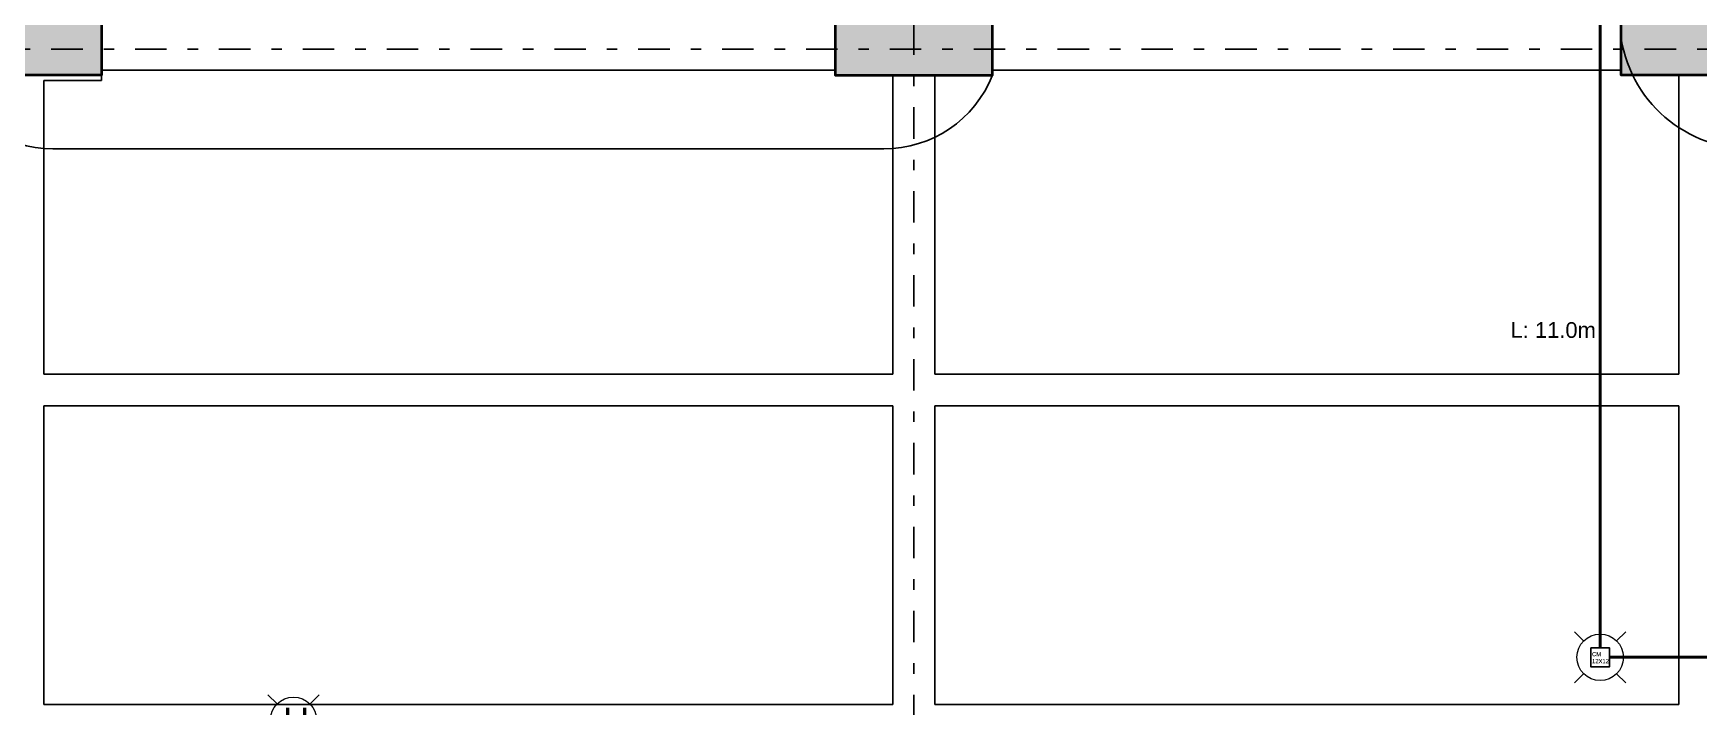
# Model space of a CAD drawing. Header units: millimetres. Extents: x 3781 to 4924, y 1639 to 1721.
# Drawn here: x 4020.17 to 4036.06, y 1661.93 to 1668.35 of the extents above; entities that cross this region are included whole.
import ezdxf

# ---------------------------------------------------------------- set-up
doc = ezdxf.new("R2010")
doc.units = ezdxf.units.MM
for name, pattern in [('CENTER', [0.7, 0.3, -0.2, 0, -0.2]), ('HIDDEN2', [0.1875, 0.125, -0.0625]), ('LLUVIAS', [10, 4, -2, 4])]:
    doc.linetypes.add(name, pattern=pattern)
for name, color, linetype in [('-parquead', 2, 'Continuous'), ('1amobla', 2, 'Continuous'), ('AREA PARQUEO', 51, 'Continuous'), ('AS_GL DETECCION_MEZANINE', 7, 'Continuous'), ('AS_GL DETECCION_PISO 2', 7, 'Continuous'), ('E-P. MACIZA1', 2, 'HIDDEN2'), ('EJE-ESTRUCTURA', 1, 'CENTER'), ('HACHTCOLUMNA', 250, 'Continuous')]:
    doc.layers.add(name, color=color, linetype=linetype)
doc.layers.add('Estructura', color=6, linetype='Continuous', lineweight=40)
doc.layers.add('TEXTOS', color=7, linetype='Continuous', lineweight=20)
doc.styles.get("Standard").update_dxf_attribs({"font": 'arial.ttf'})

# ---------------------------------------------------------------- blocks, each defined once
blk = doc.blocks.new('estructura etapa 3')
at = {"layer": 'HACHTCOLUMNA'}
h = blk.add_hatch(color=256, dxfattribs=at)
h.paths.add_polyline_path([(-91.651, -6658.124), (-91.651, -6657.624), (-92.35, -6657.624), (-92.35, -6658.124)])
h.paths.add_polyline_path([(-49.354, -6658.124), (-49.354, -6657.624), (-50.055, -6657.624), (-50.055, -6658.124)])
h.paths.add_polyline_path([(-56.053, -6658.124), (-56.053, -6657.624), (-56.753, -6657.624), (-56.753, -6658.124)])
h.paths.add_polyline_path([(-76.45, -6659.124), (-76.95, -6659.124), (-76.95, -6657.624), (-76.45, -6657.624)])
h.paths.add_polyline_path([(-83.95, -6659.124), (-84.45, -6659.124), (-84.45, -6657.624), (-83.95, -6657.624)])
h.paths.add_polyline_path([(-60.452, -6659.124), (-60.952, -6659.124), (-60.952, -6657.624), (-60.452, -6657.624)])
h.paths.add_polyline_path([(-67.95, -6659.124), (-68.45, -6659.124), (-68.45, -6657.624), (-67.95, -6657.624)])
h.paths.add_polyline_path([(-91.85, -6668.199), (-91.851, -6667.599), (-92.35, -6667.599), (-92.349, -6668.199)])
h.paths.add_polyline_path([(-49.354, -6668.199), (-49.354, -6667.599), (-49.854, -6667.599), (-49.854, -6668.199)])
h.paths.add_polyline_path([(-56.154, -6668.149), (-56.154, -6667.649), (-56.854, -6667.649), (-56.854, -6668.149)])
h.paths.add_polyline_path([(-59.952, -6667.649), (-59.952, -6668.149), (-61.452, -6668.149), (-61.452, -6667.649)])
h.paths.add_polyline_path([(-75.95, -6667.649), (-75.95, -6668.149), (-77.45, -6668.149), (-77.45, -6667.649)])
h.paths.add_polyline_path([(-68.95, -6667.649), (-68.95, -6668.149), (-67.45, -6668.149), (-67.45, -6667.649)])
h.paths.add_polyline_path([(-84.95, -6667.649), (-84.95, -6668.149), (-83.45, -6668.149), (-83.45, -6667.649)])
h.paths.add_polyline_path([(-91.85, -6676.199), (-91.85, -6675.599), (-92.349, -6675.599), (-92.349, -6676.199)])
h.paths.add_polyline_path([(-49.354, -6676.199), (-49.354, -6675.599), (-49.854, -6675.599), (-49.854, -6676.199)])
h.paths.add_polyline_path([(-56.154, -6676.149), (-56.154, -6675.649), (-56.754, -6675.649), (-56.754, -6676.149)])
h.paths.add_polyline_path([(-59.952, -6675.649), (-59.952, -6676.149), (-61.452, -6676.149), (-61.452, -6675.649)])
h.paths.add_polyline_path([(-75.95, -6675.649), (-75.95, -6676.149), (-77.45, -6676.149), (-77.45, -6675.649)])
h.paths.add_polyline_path([(-68.95, -6675.649), (-68.95, -6676.149), (-67.45, -6676.149), (-67.45, -6675.649)])
h.paths.add_polyline_path([(-84.95, -6675.649), (-84.95, -6676.149), (-83.45, -6676.149), (-83.45, -6675.649)])
h.paths.add_polyline_path([(-91.847, -6686.299), (-91.851, -6685.699), (-92.35, -6685.699), (-92.346, -6686.299)])
h.paths.add_polyline_path([(-49.354, -6686.299), (-49.354, -6685.699), (-49.854, -6685.699), (-49.854, -6686.299)])
h.paths.add_polyline_path([(-56.154, -6686.249), (-56.154, -6685.749), (-56.754, -6685.749), (-56.754, -6686.249)])
h.paths.add_polyline_path([(-59.952, -6685.749), (-59.952, -6686.249), (-61.452, -6686.249), (-61.452, -6685.749)])
h.paths.add_polyline_path([(-75.95, -6685.749), (-75.95, -6686.249), (-77.45, -6686.249), (-77.45, -6685.749)])
h.paths.add_polyline_path([(-68.95, -6685.749), (-68.95, -6686.249), (-67.45, -6686.249), (-67.45, -6685.749)])
h.paths.add_polyline_path([(-84.95, -6685.749), (-84.95, -6686.249), (-83.45, -6686.249), (-83.45, -6685.749)])
h.paths.add_polyline_path([(-49.353, -6694.294), (-49.354, -6693.699), (-49.855, -6693.699), (-49.854, -6694.294)])
h.paths.add_polyline_path([(-56.054, -6694.249), (-56.054, -6693.749), (-56.753, -6693.749), (-56.753, -6694.249)])
h.paths.add_polyline_path([(-91.651, -6694.249), (-91.651, -6693.749), (-92.35, -6693.749), (-92.35, -6694.249)])
h.paths.add_polyline_path([(-59.952, -6693.749), (-59.952, -6694.249), (-61.452, -6694.249), (-61.452, -6693.749)])
h.paths.add_polyline_path([(-75.95, -6693.749), (-75.95, -6694.249), (-77.45, -6694.249), (-77.45, -6693.749)])
h.paths.add_polyline_path([(-68.95, -6693.749), (-68.95, -6694.249), (-67.45, -6694.249), (-67.45, -6693.749)])
h.paths.add_polyline_path([(-84.95, -6693.749), (-84.95, -6694.249), (-83.45, -6694.249), (-83.45, -6693.749)])
h.paths.add_polyline_path([(-49.358, -6703.974), (-49.353, -6703.374), (-49.854, -6703.374), (-49.859, -6703.974)])
h.paths.add_polyline_path([(-56.054, -6703.924), (-56.054, -6703.424), (-56.753, -6703.424), (-56.753, -6703.924)])
h.paths.add_polyline_path([(-67.95, -6704.924), (-67.95, -6703.424), (-68.45, -6703.424), (-68.45, -6704.924)])
h.paths.add_polyline_path([(-91.651, -6703.924), (-91.651, -6703.424), (-92.35, -6703.424), (-92.35, -6703.924)])
h.paths.add_polyline_path([(-61.847, -6703.424), (-60.347, -6703.424), (-60.347, -6703.924), (-61.847, -6703.924)])
h.paths.add_polyline_path([(-83.95, -6704.924), (-83.95, -6703.424), (-84.45, -6703.424), (-84.45, -6704.924)])
h.paths.add_polyline_path([(-76.45, -6704.924), (-76.45, -6703.424), (-76.95, -6703.424), (-76.95, -6704.924)])
h.paths.add_polyline_path([(-49.354, -6711.949), (-49.354, -6711.449), (-50.054, -6711.449), (-50.054, -6711.949)])
h.paths.add_polyline_path([(-55.954, -6711.949), (-55.954, -6711.449), (-56.654, -6711.449), (-56.654, -6711.949)])
h.paths.add_polyline_path([(-91.65, -6711.949), (-91.65, -6711.449), (-92.35, -6711.449), (-92.35, -6711.949)])
h.paths.add_polyline_path([(-60.952, -6711.949), (-60.952, -6709.549), (-60.452, -6709.549), (-60.452, -6711.949)])
h.paths.add_polyline_path([(-68.45, -6709.549), (-68.45, -6711.949), (-67.95, -6711.949), (-67.95, -6709.549)])
h.paths.add_polyline_path([(-76.95, -6709.549), (-76.95, -6711.949), (-76.45, -6711.949), (-76.45, -6709.549)])
h.paths.add_polyline_path([(-83.95, -6709.549), (-83.95, -6711.949), (-84.45, -6711.949), (-84.45, -6709.549)])
at = {"layer": 'EJE-ESTRUCTURA'}
for p, q in [((-68.2, -6655.354), (-68.2, -6714.914)), ((-93.228, -6693.999), (-46.502, -6693.999))]:
    blk.add_line(p, q, dxfattribs=at)
at = {"layer": 'Estructura'}
for points in [[(-75.95, -6693.749), (-75.95, -6694.249), (-77.45, -6694.249), (-77.45, -6693.749)], [(-68.95, -6693.749), (-68.95, -6694.249), (-67.45, -6694.249), (-67.45, -6693.749)], [(-59.952, -6693.749), (-59.952, -6694.249), (-61.452, -6694.249), (-61.452, -6693.749)]]:
    blk.add_lwpolyline(points, close=True, dxfattribs=at)
blk = doc.blocks.new('AS_Strobe-CEILING')
at = {"color": 0, "linetype": 'Continuous', "lineweight": 15}
for p, q in [((-0.105, 0.105), (-0.163, 0.163)), ((0.105, 0.105), (0.163, 0.163)), ((-0.105, -0.105), (-0.163, -0.163)), ((0.105, -0.105), (0.163, -0.163))]:
    blk.add_line(p, q, dxfattribs=at)
blk.add_ellipse((0, 0), major_axis=(0.148, 0), ratio=1, dxfattribs=at)
blk = doc.blocks.new('Horne Strobe Cielo')
at = {"layer": 'AS_GL DETECCION_MEZANINE', "color": 1, "linetype": 'Continuous', "xscale": 1.5, "yscale": 1.5, "zscale": 1.5}
blk.add_blockref('AS_Strobe-CEILING', (-679.742, -2828), dxfattribs=at)
at = {"layer": '1amobla', "color": 7, "linetype": 'Continuous', "ltscale": 0.3, "true_color": 0xffffff, "insert": (-679.843, -2827.878), "char_height": 0.25, "width": 0.07916, "attachment_point": 1}
blk.add_mtext('H', dxfattribs=at)
blk = doc.blocks.new('Caja metalica de 12')
at = {"layer": '1amobla', "linetype": 'Continuous', "ltscale": 0.3}
blk.add_lwpolyline([(-1069.691, -2855.357), (-1069.511, -2855.357), (-1069.511, -2855.537), (-1069.691, -2855.537), (-1069.691, -2855.357)], dxfattribs=at)
at = {"layer": '1amobla', "color": 7, "linetype": 'Continuous', "ltscale": 0.3, "insert": (-1069.679, -2855.397), "char_height": 0.04, "width": 0.07916, "attachment_point": 1}
blk.add_mtext('CM 12X12', dxfattribs=at)

msp = doc.modelspace()

# ---------------------------------------------------------------- linework, layer by layer
at = {"layer": '-parquead'}
msp.add_line((4020.359, 1667.253), (4028.286, 1667.253), dxfattribs=at)
for centre, start, end in [((4020.352, 1668.36), 201.5653, 270.3537), ((4028.293, 1668.36), 269.6463, 338.4347)]:
    msp.add_arc(centre, 1.107, start, end, dxfattribs=at)
at = {"layer": '1amobla', "color": 7, "linetype": 'Continuous', "ltscale": 0.3, "true_color": 0xffffff}
msp.add_lwpolyline([(4035.03, 1662.494), (4035.21, 1662.494), (4035.21, 1662.314), (4035.03, 1662.314), (4035.03, 1662.494)], dxfattribs=at)
msp.add_lwpolyline([(4035.03, 1662.494), (4035.21, 1662.494), (4035.21, 1662.314), (4035.03, 1662.314), (4035.03, 1662.494)], dxfattribs=at)
at = {"layer": 'AREA PARQUEO', "color": 2}
msp.add_lwpolyline([(4035.32, 1668.303), (4035.32, 1668.303, 0.389268), (4036.653, 1667.253), (4037.82, 1667.253)], format="xyb", dxfattribs=at)
at = {"layer": 'AS_GL DETECCION_PISO 2', "color": 5, "linetype": 'Continuous', "lineweight": 50}
msp.add_line((4035.12, 1671.663), (4035.12, 1662.494), dxfattribs=at)
msp.add_lwpolyline([(4040.757, 1659.704), (4040.757, 1662.304, 0.414214), (4040.657, 1662.404), (4035.21, 1662.404)], format="xyb", dxfattribs=at)
at = {"layer": 'E-P. MACIZA1', "color": 7, "linetype": 'LLUVIAS', "ltscale": 3, "true_color": 0xffffff}
for points in [[(4028.373, 1665.103), (4028.373, 1667.953), (4027.823, 1667.953), (4027.823, 1668.003), (4020.823, 1668.003), (4020.823, 1667.903), (4020.273, 1667.903), (4020.273, 1665.103)], [(4035.87, 1665.103), (4035.87, 1667.953), (4035.32, 1667.953), (4035.32, 1668.003), (4029.323, 1668.003), (4029.323, 1667.953), (4028.773, 1667.953), (4028.773, 1665.103)], [(4020.273, 1664.803), (4020.273, 1661.953), (4028.373, 1661.953), (4028.373, 1664.803)], [(4028.773, 1661.953), (4028.773, 1664.803), (4035.87, 1664.803), (4035.87, 1661.953)]]:
    msp.add_lwpolyline(points, close=True, dxfattribs=at)

# ---------------------------------------------------------------- block references
at = {"layer": '1amobla', "color": 7, "linetype": 'Continuous', "true_color": 0xffffff}
for name, p in [('Caja metalica de 12', (5104.721, 4517.851)), ('Horne Strobe Cielo', (4702.397, 4489.803))]:
    msp.add_blockref(name, p, dxfattribs=at)
at = {"layer": 'AS_GL DETECCION_MEZANINE', "color": 1, "linetype": 'Continuous', "xscale": 1.5, "yscale": 1.5, "zscale": 1.5}
msp.add_blockref('AS_Strobe-CEILING', (4035.12, 1662.404), dxfattribs=at)
at = {"layer": 'AS_GL DETECCION_PISO 2', "color": 5, "linetype": 'Continuous', "lineweight": 50}
msp.add_blockref('estructura etapa 3', (4096.772, 8362.202), dxfattribs=at)

# ---------------------------------------------------------------- texts
at = {"layer": '1amobla', "color": 7, "linetype": 'Continuous', "ltscale": 0.3, "true_color": 0xffffff, "insert": (4035.043, 1662.454), "char_height": 0.04, "width": 0.07916, "attachment_point": 1}
msp.add_mtext('CM 12X12', dxfattribs=at)
at = {"layer": 'TEXTOS'}
msp.add_text('L: 11.0m', height=0.15, rotation=359.9331, dxfattribs=at).set_placement((4034.264, 1665.45))

doc.saveas('drawing.dxf')
